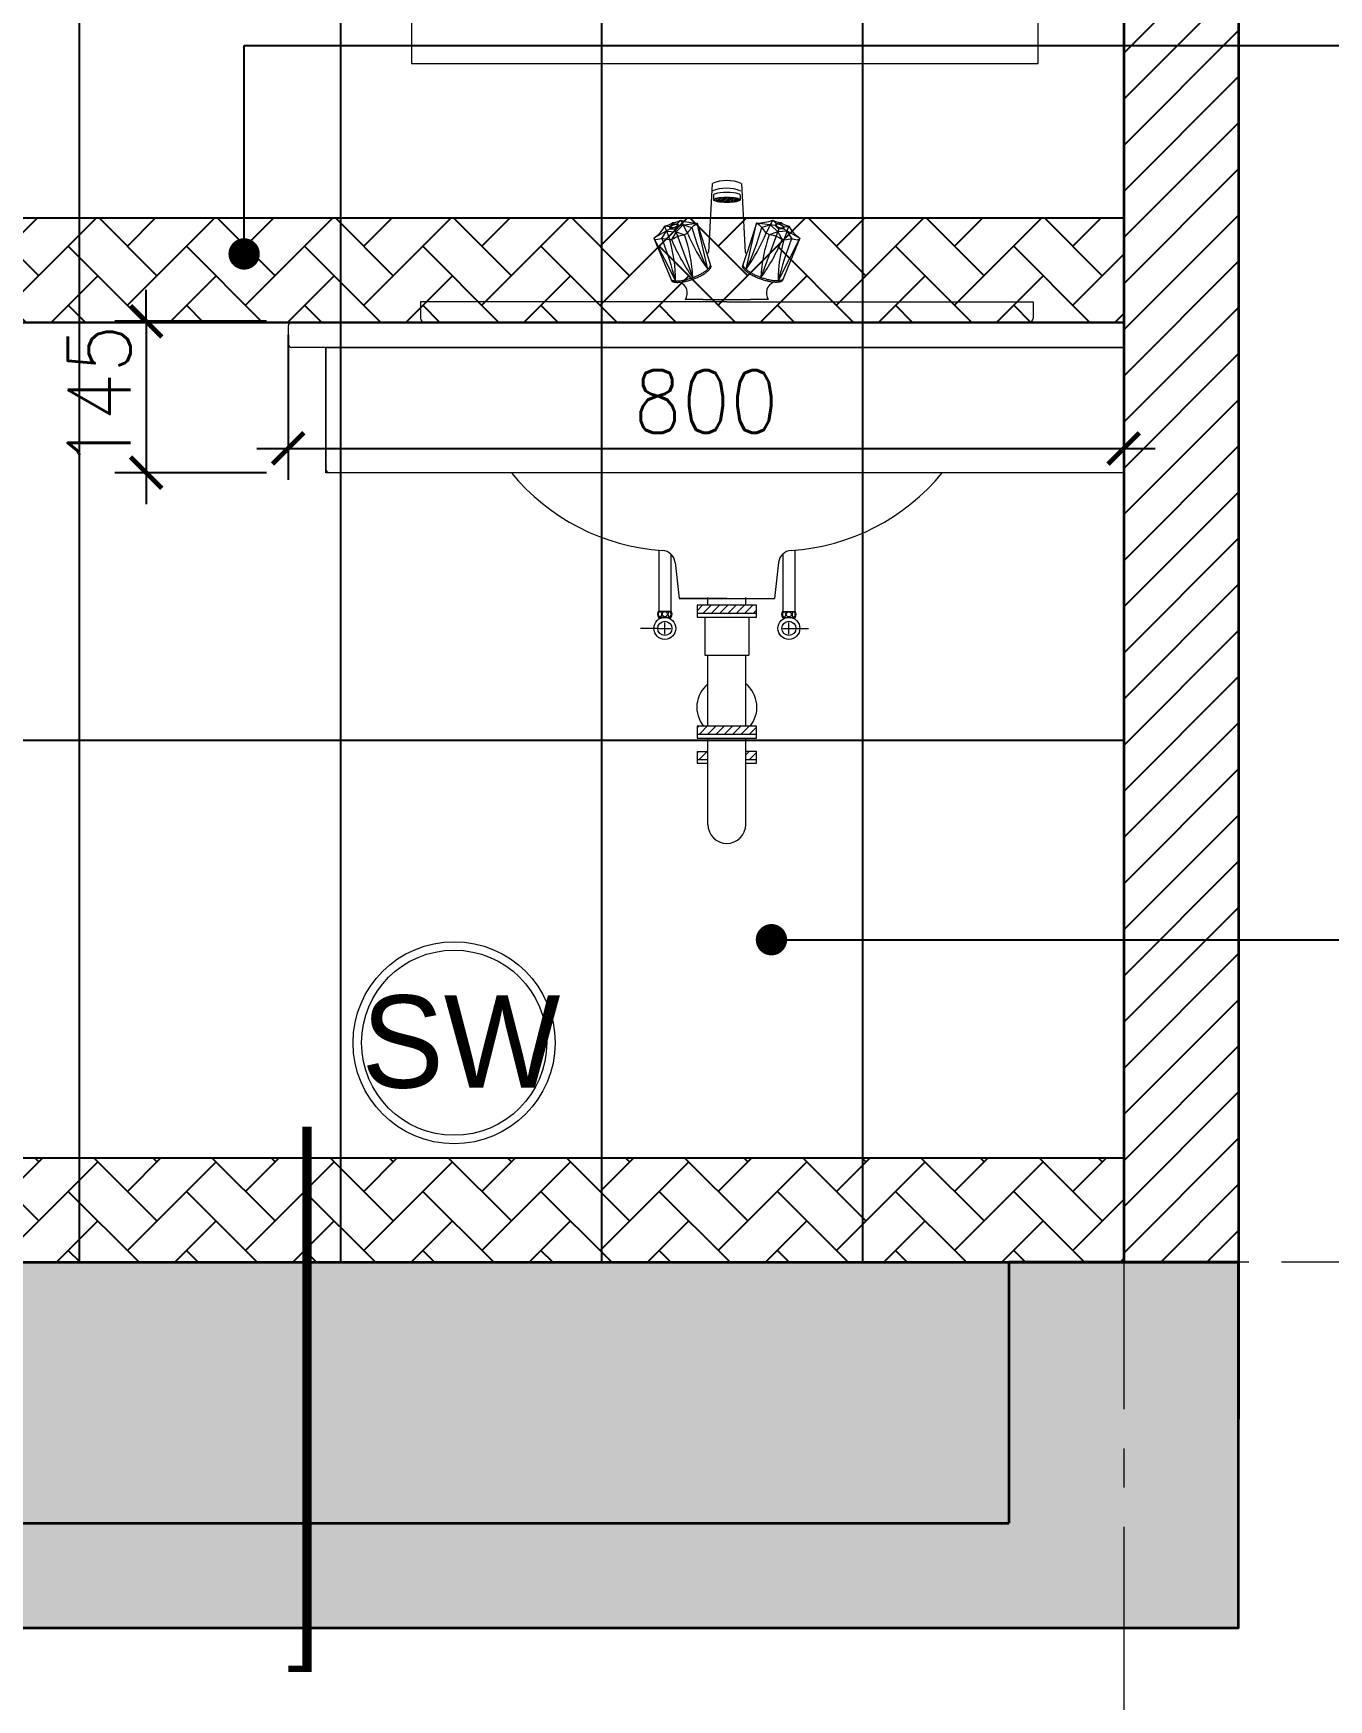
# Model space of a CAD drawing. Header units: millimetres. Extents: x -529782 to -142003, y -492574 to -273331.
# Drawn here: x -242744 to -241504, y -452477 to -450882 of the extents above; entities that cross this region are included whole.
import ezdxf

# ---------------------------------------------------------------- set-up
doc = ezdxf.new("R2010")
doc.units = ezdxf.units.MM
doc.header["$LTSCALE"] = 500
doc.header["$MEASUREMENT"] = 0
doc.header["$PDMODE"] = 3
doc.linetypes.add('CENTER', pattern=[2, 1.25, -0.25, 0.25, -0.25])
doc.linetypes.add('HIDDEN', pattern=[0.375, 0.25, -0.125])
doc.layers.get('0').update_dxf_attribs({"linetype": 'CONTINUOUS', "lineweight": 13})
doc.layers.get('Defpoints').update_dxf_attribs({"color": 255, "linetype": 'CONTINUOUS', "lineweight": 13})
for name, color, linetype, lineweight in [('1.cat 30', 30, 'CONTINUOUS', 35), ('2.thay 145', 145, 'CONTINUOUS', 18), ('3.manh 08', 8, 'CONTINUOUS', 9), ('5.noi that 15', 15, 'CONTINUOUS', 9), ('6.khuat 75', 75, 'HIDDEN', 18), ('7.tim 67', 67, 'CENTER', 9), ('9.text \xad white', 7, 'CONTINUOUS', 15), ('CA.dim 08', 251, 'CONTINUOUS', 13), ('Dim', 145, 'CONTINUOUS', 15), ('noithat', 15, 'CONTINUOUS', 9)]:
    doc.layers.add(name, color=color, linetype=linetype, lineweight=lineweight)
doc.layers.add('HACH', color=250, linetype='CONTINUOUS')
doc.layers.add('THAY', color=7, linetype='CONTINUOUS')
doc.styles.add('CA.JSC1', font='')
doc.styles.get("Standard").update_dxf_attribs({"font": 'txt.shx', "width": 0.9})
doc.styles.get('CA.JSC1').set_extended_font_data('.VnAvantH')
doc.dimstyles.new('CA 30', dxfattribs={"dimscale": 0, "dimtxt": 60, "dimasz": 30, "dimexe": 30, "dimexo": 0, "dimgap": 15, "dimtad": 1, "dimdec": 0, "dimzin": 0, "dimdsep": 46, "dimtxsty": 'Standard', "dimblk": 'ARCHTICK', "dimcen": 0.09, "dimdle": 30, "dimclrd": 256, "dimclre": 256, "dimclrt": 7, "dimadec": 0, "dimazin": 0, "dimtfac": 1, "dimtdec": 0, "dimtix": 1, "dimtmove": 2, "dimatfit": 3, "dimldrblk": 'DOT', "dimfxl": 1, "dimtolj": 1, "dimtzin": 0, "dimarcsym": 0})
pattern_1 = [(45, (-73966.3286191558, -66306.18791624997), (4.440892098500626e-15, 56.5685424949238), [120, -40]), (135, (-73938.04434790579, -66277.90364499995), (4.440892098500626e-15, 56.5685424949238), [120, -40])]

# ---------------------------------------------------------------- blocks, each defined once
blk = doc.blocks.new('egfegerge')
at = {"layer": 'noithat'}
h = blk.add_hatch(dxfattribs=at)
h.set_pattern_fill('ANSI31', color=256, scale=9.450000000000001, style=0)
h.set_pattern_definition([(45, (-166841.4662094998, -383919.7392262432), (-0.8352698852766092, 0.835269885276609), [])])
edge = h.paths.add_edge_path()
edge.add_ellipse((-168113.4445168029, -384734.7876264226), major_axis=(-12.62391476815883, 0), ratio=0.2014576731233853, start_angle=90.00000000001171, end_angle=270.0000000000117)
edge.add_line((-168113.4445168029, -384732.2444419276), (-168113.4445168029, -384737.3308109174))
edge = h.paths.add_edge_path()
edge.add_ellipse((-168113.4445168029, -384734.7876264226), major_axis=(-12.62391476815883, 0), ratio=0.2014576731233853, start_angle=270.0000000000117, end_angle=450.0000000000117)
edge.add_line((-168113.4445168029, -384737.3308109174), (-168113.4445168029, -384732.2444419276))
h = blk.add_hatch(dxfattribs=at)
h.set_pattern_fill('ANSI31', color=256, scale=45.36, style=0)
h.set_pattern_definition([(45, (-166873.1955239624, -383785.0835482596), (-4.009295449327724, 4.009295449327723), [])])
h.paths.add_polyline_path([(-168113.4445168029, -385238.8739039885), (-168113.4445168029, -385246.4339039885), (-168085.0945168027, -385246.4339039885), (-168085.0945168027, -385238.8739039885)])
h.paths.add_polyline_path([(-168113.4445168029, -385130.6279358116), (-168113.4445168029, -385123.0679358116), (-168141.7945168028, -385123.0679358116), (-168141.7945168028, -385130.6279358116)])
h.paths.add_polyline_path([(-168085.0945168027, -385130.6279358116), (-168085.0945168027, -385123.0679358116), (-168113.4445168029, -385123.0679358116), (-168113.4445168029, -385130.6279358116)])
h.paths.add_polyline_path([(-168113.4445168029, -385246.4339039885), (-168113.4445168029, -385238.8739039885), (-168141.7945168028, -385238.8739039885), (-168141.7945168028, -385246.4339039885)])
h.paths.add_polyline_path([(-168131.5885168028, -385270.5901378475), (-168131.5885168028, -385263.0301378475), (-168141.7945168028, -385263.0301378475), (-168141.7945168028, -385270.5901378475)])
h.paths.add_polyline_path([(-168095.3005168027, -385263.0301378475), (-168095.3005168027, -385270.5901378475), (-168085.0945168027, -385270.5901378475), (-168085.0945168027, -385263.0301378475)])
for p, q in [((-168127.3836770251, -384719.3050758943), (-168131.0711114153, -384784.9006273174)), ((-168099.5053565807, -384719.3050758943), (-168095.8179221906, -384784.9006273174)), ((-168126.0684315712, -384730.1428948216), (-168126.0684315712, -384734.7876264226)), ((-168100.8206020347, -384730.1428948216), (-168100.8206020347, -384734.7876264226)), ((-168160.5984305825, -384757.459616343), (-168157.4204495781, -384754.3414622281)), ((-168151.129201841, -384766.6470052578), (-168157.4204495781, -384754.3414622281)), ((-168075.7598317645, -384766.6470052578), (-168069.4685840274, -384754.3414622281)), ((-168066.2906030234, -384757.459616343), (-168069.4685840274, -384754.3414622281)), ((-168167.5694889284, -384762.7256324989), (-168183.3146566471, -384771.4451103352)), ((-168183.3146566471, -384771.4451103352), (-168162.6932103886, -384812.3794798831)), ((-168183.3146566471, -384771.4451103352), (-168166.2550387875, -384812.5798207715)), ((-168175.9822157163, -384772.2283008761), (-168171.1831249583, -384764.7268191381)), ((-168168.2420837084, -384760.5934351706), (-168172.7966376951, -384759.9379370186)), ((-168170.987444809, -384765.307594949), (-168172.7966376951, -384759.9379370186)), ((-168171.1831249583, -384764.7268191381), (-168162.1209789857, -384765.3479660464)), ((-168170.987444809, -384765.307594949), (-168168.1132842177, -384773.0935094446)), ((-168164.8368184149, -384758.0104970628), (-168168.2420837084, -384760.5934351706)), ((-168168.2420837084, -384760.5934351706), (-168167.5694889284, -384762.7256324989)), ((-168167.5694889284, -384762.7256324989), (-168162.9933321203, -384762.5069183793)), ((-168162.1209789857, -384765.3479660464), (-168166.465345331, -384772.7133633688)), ((-168165.2930218046, -384756.6328500275), (-168164.7936418326, -384758.0048852246)), ((-168164.8368184149, -384758.0104970628), (-168160.5984305825, -384757.459616343)), ((-168163.1152807602, -384762.6161443724), (-168146.1314514947, -384809.278831776)), ((-168159.5806845958, -384759.4503052418), (-168162.9933321203, -384762.5069183793)), ((-168162.1209789857, -384765.3479660464), (-168155.1437643229, -384758.794608813)), ((-168162.1209789857, -384765.3479660464), (-168154.0586151487, -384768.1976828779)), ((-168160.5984305825, -384757.459616343), (-168159.5806845958, -384759.4503052418)), ((-168159.5806845958, -384759.4503052418), (-168141.8751109015, -384757.113526745)), ((-168156.1615103092, -384756.8039199142), (-168155.1437643229, -384758.794608813)), ((-168155.1437643229, -384758.794608813), (-168146.8180840158, -384761.2150529665)), ((-168131.7866983377, -384801.321616358), (-168141.8751109015, -384757.113526745)), ((-168141.8751109015, -384757.113526745), (-168132.9147242833, -384785.1354084561)), ((-168095.1023352682, -384801.321616358), (-168085.0139227044, -384757.113526745)), ((-168085.0139227044, -384757.113526745), (-168093.9743093226, -384785.1354084561)), ((-168067.3083490097, -384759.4503052418), (-168085.0139227044, -384757.113526745)), ((-168063.7737528453, -384762.6161443724), (-168080.7575821112, -384809.278831776)), ((-168071.745269283, -384758.794608813), (-168080.0709495897, -384761.2150529665)), ((-168064.7680546202, -384765.3479660464), (-168072.8304184572, -384768.1976828779)), ((-168070.7275232963, -384756.8039199142), (-168071.745269283, -384758.794608813)), ((-168064.7680546202, -384765.3479660464), (-168071.745269283, -384758.794608813)), ((-168066.2906030234, -384757.459616343), (-168067.3083490097, -384759.4503052418)), ((-168067.3083490097, -384759.4503052418), (-168063.8957014852, -384762.5069183793)), ((-168062.0522151906, -384758.0104970628), (-168066.2906030234, -384757.459616343)), ((-168055.7059086475, -384764.7268191381), (-168064.7680546202, -384765.3479660464)), ((-168064.7680546202, -384765.3479660464), (-168060.4236882748, -384772.7133633688)), ((-168043.5743769588, -384771.4451103352), (-168064.1958232173, -384812.3794798831)), ((-168059.3195446771, -384762.7256324989), (-168063.8957014852, -384762.5069183793)), ((-168061.596011801, -384756.6328500275), (-168062.0953917733, -384758.0048852246)), ((-168062.0522151906, -384758.0104970628), (-168058.6469498974, -384760.5934351706)), ((-168043.5743769588, -384771.4451103352), (-168060.6339948183, -384812.5798207715)), ((-168058.6469498974, -384760.5934351706), (-168059.3195446771, -384762.7256324989)), ((-168059.3195446771, -384762.7256324989), (-168043.5743769588, -384771.4451103352)), ((-168055.9015887969, -384765.307594949), (-168058.7757493878, -384773.0935094446)), ((-168058.6469498974, -384760.5934351706), (-168054.0923959108, -384759.9379370186)), ((-168055.9015887969, -384765.307594949), (-168054.0923959108, -384759.9379370186)), ((-168050.9068178896, -384772.2283008761), (-168055.7059086475, -384764.7268191381)), ((-168132.9147242833, -384785.1354084561), (-168128.6280436163, -384798.5411758293)), ((-168098.2972060624, -384798.7897208857), (-168093.9743093226, -384785.1354084561)), ((-168129.1429348988, -384797.1265236577), (-168129.3093545583, -384796.4105072056)), ((-168097.7460987071, -384797.1265236577), (-168097.5796790473, -384796.4105072056)), ((-168113.4445168029, -384832.5747740595), (-168406.5873643029, -384832.5747740595)), ((-168406.5873643029, -384832.5747740595), (-168406.5873643029, -384848.2090592595)), ((-168136.1245168028, -384830.1416823567), (-168153.1372420205, -384830.1416823567)), ((-168136.1245168028, -384830.1416823567), (-168090.7645168028, -384830.1416823567)), ((-168113.4445168029, -384832.5747740595), (-167820.301669303, -384832.5747740595)), ((-168073.751791585, -384830.1416823567), (-168090.7645168028, -384830.1416823567)), ((-167820.301669303, -384832.5747740595), (-167820.301669303, -384848.2090592594)), ((-168533.4445168029, -384855.7176305595), (-168533.4445168029, -384872.5176305595)), ((-167733.444516803, -384852.1176305594), (-168529.8445168027, -384852.1176305594)), ((-168389.6502220029, -384852.1176305594), (-168402.6787930028, -384852.1176305594)), ((-168389.6502220029, -384852.1176305594), (-167837.238811603, -384852.1176305594)), ((-167837.238811603, -384852.1176305594), (-167824.2102406028, -384852.1176305594)), ((-167733.444516803, -384876.1176305594), (-168529.8445168027, -384876.1176305594)), ((-168497.4445168029, -384876.1176305594), (-168497.4445168029, -384992.5176305595)), ((-167839.8445258028, -384876.1176305594), (-167733.444516803, -384876.1176305594)), ((-167733.444516803, -384996.1176305594), (-168493.8445168027, -384996.1176305594)), ((-168178.525876617, -385070.3369324252), (-168178.525876617, -385128.5913526446)), ((-168167.1631569888, -385073.9744038506), (-168167.1631569888, -385128.5913526446)), ((-168059.725876617, -385073.9744038505), (-168059.725876617, -385128.8940811581)), ((-168048.3631569889, -385070.3369324252), (-168048.3631569889, -385128.8940811581)), ((-168163.0121224742, -385082.1003782906), (-168159.0445153028, -385116.5976218595)), ((-168063.8769111317, -385082.1003782906), (-168067.8445183027, -385116.5976218595)), ((-168159.0445153028, -385116.5976218595), (-168067.8445183027, -385116.5976218595)), ((-168113.4445168029, -385116.5976218595), (-168159.0445153028, -385116.5976218595)), ((-168131.5885168028, -385123.0679358116), (-168131.5885168028, -385115.6260953819)), ((-168095.3005168027, -385123.0679358116), (-168095.3005168027, -385115.6260953819)), ((-168179.0945948831, -385128.5913526446), (-168166.5944387227, -385128.5913526446)), ((-168179.0945948831, -385134.3885909896), (-168172.8445168027, -385134.3885909896)), ((-168178.1744315045, -385136.1425696206), (-168178.1744315045, -385134.3885909896)), ((-168172.8445168027, -385134.3885909896), (-168166.5944387227, -385134.3885909896)), ((-168167.5146021013, -385136.1425696206), (-168167.5146021013, -385134.3885909896)), ((-168085.0945168027, -385123.0679358116), (-168141.7945168028, -385123.0679358116)), ((-168141.7945168028, -385123.0679358116), (-168141.7945168028, -385134.4079358116)), ((-168141.7945168028, -385130.6279358116), (-168085.0945168027, -385130.6279358116)), ((-168141.7945168028, -385134.4079358116), (-168085.0945168027, -385134.4079358116)), ((-168134.6531455601, -385134.4079358116), (-168134.6531455601, -385170.8844754664)), ((-168092.2358880458, -385134.4079358116), (-168092.2358880458, -385170.8844754664)), ((-168085.0945168027, -385134.4079358116), (-168085.0945168027, -385123.0679358116)), ((-168060.2945948828, -385128.8940811581), (-168047.7944387228, -385128.8940811581)), ((-168060.2945948828, -385134.6913195033), (-168054.0445168028, -385134.6913195033)), ((-168054.0445168028, -385134.6913195033), (-168047.7944387228, -385134.6913195033)), ((-168178.5145168028, -385145.2043652093), (-168196.2185374293, -385145.2043652093)), ((-168178.5145168028, -385145.2043652093), (-168167.174516803, -385145.2043652093)), ((-168178.5145168028, -385145.2043652093), (-168167.174516803, -385145.2043652093)), ((-168178.5145168028, -385145.2043652093), (-168167.174516803, -385145.2043652093)), ((-168172.8445168027, -385150.8743652093), (-168172.8445168027, -385139.5343652093)), ((-168172.8445168027, -385150.8743652093), (-168172.8445168027, -385139.5343652093)), ((-168172.8445168027, -385150.8743652093), (-168172.8445168027, -385139.5343652093)), ((-168059.7145168028, -385145.2043652093), (-168048.3745168028, -385145.2043652093)), ((-168054.0445168028, -385150.8743652093), (-168054.0445168028, -385139.5343652093)), ((-168054.0445168028, -385145.2043652093), (-168035.4232911101, -385145.2043652093)), ((-168134.6531455601, -385170.8844754664), (-168092.2358880458, -385170.8844754664)), ((-168131.5885168028, -385238.8739039885), (-168131.5885168028, -385170.8844754664)), ((-168095.3005168027, -385238.8739039885), (-168095.3005168027, -385170.8844754664)), ((-168085.0945168027, -385238.8739039885), (-168141.7945168028, -385238.8739039885)), ((-168141.7945168028, -385238.8739039885), (-168141.7945168028, -385250.2139039885)), ((-168141.7945168028, -385246.4339039885), (-168085.0945168027, -385246.4339039885)), ((-168141.7945168028, -385250.2139039885), (-168085.0945168027, -385250.2139039885)), ((-168131.5885168028, -385332.952205639), (-168131.5885168028, -385250.2139039885)), ((-168095.3005168027, -385332.952205639), (-168095.3005168027, -385250.2139039885)), ((-168085.0945168027, -385250.2139039885), (-168085.0945168027, -385238.8739039885)), ((-168141.7945168028, -385263.0301378475), (-168141.7945168028, -385274.3701378476)), ((-168141.7945168028, -385263.0301378475), (-168131.5885168028, -385263.0301378475)), ((-168141.7945168028, -385263.0301378475), (-168141.7945168028, -385274.3701378476)), ((-168085.0945168027, -385263.0301378475), (-168095.3005168027, -385263.0301378475)), ((-168085.0945168027, -385274.3701378476), (-168085.0945168027, -385263.0301378475)), ((-168141.7945168028, -385270.5901378475), (-168131.5885168028, -385270.5901378475)), ((-168141.7945168028, -385274.3701378476), (-168131.5885168028, -385274.3701378476)), ((-168095.3005168027, -385270.5901378475), (-168085.0945168027, -385270.5901378475)), ((-168095.3005168027, -385274.3701378476), (-168085.0945168027, -385274.3701378476))]:
    blk.add_line(p, q, dxfattribs=at)
for points in [[(-168166.465345331, -384772.7133633688), (-168164.5087496962, -384771.6803825324), (-168162.958866618, -384770.8871010359), (-168161.6703047265, -384770.2806007489), (-168160.4976726527, -384769.8079635404), (-168159.2955790275, -384769.4162712799), (-168157.9186324813, -384769.0526058365), (-168156.2214416447, -384768.6640490794), (-168154.0586151487, -384768.1976828779)], [(-168151.129201841, -384766.6470052578), (-168149.7811649817, -384764.8214241929), (-168148.7046710194, -384763.4003972452), (-168147.7912735755, -384762.2722039634), (-168146.9325262724, -384761.325123896)], [(-168146.8917229533, -384761.1936446335), (-168144.9451965749, -384759.5274215994), (-168143.5997214243, -384758.4533584676), (-168141.8751109015, -384757.113526745)], [(-168079.9973106525, -384761.1936446335), (-168081.9438370306, -384759.5274215994), (-168083.2893121816, -384758.4533584676), (-168085.0139227044, -384757.113526745)], [(-168075.7598317645, -384766.6470052578), (-168077.1078686238, -384764.8214241929), (-168078.1843625865, -384763.4003972452), (-168079.09776003, -384762.2722039634), (-168079.9565073331, -384761.325123896)], [(-168060.4236882748, -384772.7133633688), (-168062.3802839093, -384771.6803825324), (-168063.9301669878, -384770.8871010359), (-168065.218728879, -384770.2806007489), (-168066.3913609528, -384769.8079635404), (-168067.5934545783, -384769.4162712799), (-168068.9704011246, -384769.0526058365), (-168070.6675919611, -384768.6640490794), (-168072.8304184572, -384768.1976828779)], [(-168168.1132842177, -384773.0935094446), (-168170.6047183982, -384772.6986203828), (-168172.5471433965, -384772.417318715), (-168174.0959870426, -384772.250331755), (-168175.4066771661, -384772.1983868167), (-168176.6346415977, -384772.2622112137), (-168177.9353081661, -384772.44253226), (-168179.4641047023, -384772.7400772692), (-168181.3764590355, -384773.1555735553)], [(-168058.7757493878, -384773.0935094446), (-168056.2843152077, -384772.6986203828), (-168054.3418902094, -384772.417318715), (-168052.7930465633, -384772.250331755), (-168051.4823564394, -384772.1983868167), (-168050.2543920082, -384772.2622112137), (-168048.9537254394, -384772.44253226), (-168047.4249289036, -384772.7400772692), (-168045.51257457, -384773.1555735553)]]:
    blk.add_lwpolyline(points, dxfattribs=at)
blk.add_lwpolyline([(-168497.4445168029, -384876.1176305594), (-167733.444516803, -384876.1176305594), (-167733.444516803, -384996.1176305594), (-168497.4445168029, -384996.1176305594)], close=True, dxfattribs=at)
for centre, radius in [((-168172.8445168027, -385145.2043652093), 10.51304570601483), ((-168172.8445168027, -385145.2043652093), 6.803999999999999), ((-168172.8445168027, -385131.4899718171), 2.47821899152942), ((-168054.0445168028, -385145.2043652093), 10.51304570601483), ((-168054.0445168028, -385145.2043652093), 6.803999999999999), ((-168054.0445168028, -385131.7927003307), 2.47821899152942)]:
    blk.add_circle(centre, radius, dxfattribs=at)
for centre, radius, start, end in [((-168113.8573781438, -384757.9958910649), 34.30597718750219, 66.25118388975753, 113.7488161102425), ((-168113.4445168029, -384750.6515251843), 34.30597718750219, 66.25118388975753, 113.7488161102425), ((-168165.7815518478, -384740.2847130974), 16.35543465304852, 271.7116557320234, 300.7446280547501), ((-168140.7656213681, -384705.9175936081), 51.20795384293298, 251.0199376250607, 268.7585123448001), ((-168086.1234122374, -384705.9175936081), 51.20795384293298, 271.2414876551998, 288.9800623749392), ((-168061.1074817577, -384740.2847130974), 16.35543465304852, 239.2553719452499, 268.2883442679765), ((-168199.63049005, -384745.9712500664), 30.25101612561205, 302.6392842056846, 332.5035824895342), ((-168178.266298643, -384737.3496781527), 23.24105482723096, 283.6119472752866, 303.9317635842104), ((-168287.3287175703, -384815.2193539629), 141.3221771383839, 2.409155958508542, 19.43436296146728), ((-167985.3024024443, -384696.8762184147), 179.9068928497291, 202.8186779153967, 215.4894125326945), ((-167939.0409528429, -384705.4669196833), 215.2650581978323, 195.039547572282, 206.4416919093219), ((-168287.8480807629, -384705.4669196833), 215.2650581978323, 333.558308090678, 344.960452427718), ((-168241.5866311612, -384696.8762184147), 179.9068928497291, 324.5105874673055, 337.1813220846033), ((-167939.5603160356, -384815.2193539629), 141.3221771383839, 160.5656370385327, 177.5908440414915), ((-168048.6227349625, -384737.3496781527), 23.24105482723096, 236.0682364157895, 256.3880527247134), ((-168027.2585435555, -384745.9712500664), 30.25101612561205, 207.4964175104658, 237.3607157943153), ((-168496.9098932705, -384896.0251997757), 344.5248867250788, 14.05101385797107, 21.06416673429302), ((-168296.8694183678, -384810.8741744836), 134.1846516261372, 359.3572330800469, 16.35316983180381), ((-167995.7898765251, -384701.7380246939), 184.844838586808, 202.5799679189962, 215.5765131621738), ((-168132.0146218011, -384784.8475881621), 0.9449999999999998, 197.7324006090506, 356.7825211418889), ((-168094.8744118047, -384784.8475881621), 0.9449999999999998, 183.2174788581111, 342.2675993909494), ((-168231.0991570808, -384701.7380246939), 184.844838586808, 324.4234868378261, 337.4200320810039), ((-167930.0196152381, -384810.8741744836), 134.1846516261372, 163.6468301681962, 180.6427669199531), ((-167729.9791403354, -384896.0251997757), 344.5248867250788, 158.935833265707, 165.9489861420289), ((-168162.1665050518, -384823.9858631329), 10.92802366417375, 325.715273735055, 69.92383822420831), ((-168064.7225285537, -384823.9858631329), 10.92802366417375, 110.0761617757917, 214.284726264945), ((-168402.6787930028, -384848.2090592595), 3.9085713, 180, 270), ((-167824.2102406028, -384848.2090592594), 3.9085713, 270, 0), ((-168529.8445168027, -384855.7176305595), 3.600000000000001, 90, 180), ((-168529.8445168027, -384872.5176305595), 3.600000000000001, 180, 270), ((-168493.8445168027, -384992.5176305595), 3.600000000000001, 180, 270), ((-168161.8851862172, -384867.2112050263), 203.8062160689084, 219.2344446141898, 266.2795226687242), ((-168065.0038473887, -384867.2112050263), 203.8062160689084, 273.7204773312758, 320.7655553858122), ((-168175.9553691894, -385083.5890108066), 13.028571, 6.560891686416046, 86.27952266872418), ((-168050.9336644161, -385083.5890108066), 13.028571, 93.7204773312758, 173.439108313584), ((-168173.5634039182, -385131.4899718171), 6.244683065975379, 152.3432257401666, 207.6567742598334), ((-168172.1256296872, -385131.4899718171), 6.244683065975379, 332.3432257401666, 27.65677425983334), ((-168054.7634039183, -385131.7927003307), 6.244683065975379, 152.3432257401666, 207.6567742598334), ((-168053.3256296873, -385131.7927003307), 6.244683065975379, 332.3432257401666, 27.65677425983334), ((-168113.4445168029, -385220.686205639), 28.78124344941427, 129.0804199187566, 219.1925740978208), ((-168113.4445168029, -385220.686205639), 28.78124344941427, 320.8074259021792, 50.91958008124335), ((-168113.4445168029, -385332.952205639), 18.144, 180, 0)]:
    blk.add_arc(centre, radius, start, end, dxfattribs=at)
for centre, major_axis, ratio, start_param, end_param in [((-168113.4445168029, -384730.1428948216), (-12.62391476815947, 7.213011266084387e-12), 0.1891362708767786, 3.141592653592814, 6.283185307182608), ((-168162.718235531, -384763.7070171743), (20.68348103112938, 7.528171436369424), 0.3420201433232015, 3.171755698186282, 3.479719641792981), ((-168162.718235531, -384763.7070171743), (20.68348103111711, 7.528171436321668), 0.3420201433260572, -1.266188778149749, -1.105064025784662), ((-168162.718235531, -384763.7070171743), (20.68348103292801, 7.528171436509619), 0.3420201433018069, 4.326719173741063, 4.407781431772412)]:
    blk.add_ellipse(centre, major_axis=major_axis, ratio=ratio, start_param=start_param, end_param=end_param, dxfattribs=at)
for centre, major_axis, ratio in [((-168113.4445168029, -384734.7876264226), (-12.62391476815883, 0), 0.2014576731233853), ((-168164.0811901391, -384759.9623301651), (-3.486643845676676, -1.269034577313753), 0.3420201433256686), ((-168177.3833389794, -385131.61707564), (0, -2.505851523516045), 0.5896207724255565), ((-168058.5833389791, -385131.9198041536), (0, -2.505851523516045), 0.5896207724255565)]:
    blk.add_ellipse(centre, major_axis=major_axis, ratio=ratio, dxfattribs=at)
at = {"layer": 'noithat', "extrusion": (0, 0, -0.9999999999999999)}
for major_axis, ratio, start_param, end_param in [((-20.68348103073467, 7.528171436027589), 0.3420201433320751, -1.266188778140918, -1.105064025771897), ((-20.68348103113318, 7.528171436360918), 0.3420201433239525, 3.171755698187448, 3.479719641793564)]:
    blk.add_ellipse((-168064.1707980748, -384763.7070171743), major_axis=major_axis, ratio=ratio, start_param=start_param, end_param=end_param, dxfattribs=at)
at = {"layer": 'noithat', "extrusion": (0, 0, -1)}
for centre, major_axis, ratio in [((-168062.8078434668, -384759.9623301651), (3.486643845676676, -1.269034577313753), 0.3420201433256686), ((-168168.3056946264, -385131.61707564), (0, -2.505851523516045), 0.5896207724255565), ((-168049.5056946265, -385131.9198041536), (0, -2.505851523516045), 0.5896207724255565)]:
    blk.add_ellipse(centre, major_axis=major_axis, ratio=ratio, dxfattribs=at)
blk.add_ellipse((-168064.1707980748, -384763.7070171743), major_axis=(-20.68348103197943, 7.5281714364365), ratio=0.3420201433142283, start_param=4.326719173720186, end_param=4.40778143175535, dxfattribs=at)
at = {"layer": 'noithat'}
for points, knots in [([(-168166.9672807871, -384810.8624394883), (-168166.9518530872, -384810.9048267452), (-168166.9324698673, -384810.9458955179), (-168166.8784511654, -384811.0351085857), (-168166.8436258207, -384811.0833037922), (-168166.7486982912, -384811.1899031727), (-168166.688488403, -384811.2482072089), (-168166.5353463221, -384811.3721747156), (-168166.4424187803, -384811.4377312982), (-168166.2204756822, -384811.5709958161), (-168166.0915052649, -384811.6386510493), (-168165.7971634596, -384811.77107847), (-168165.6318306543, -384811.8358383782), (-168165.1557748512, -384811.995518336), (-168164.8175194953, -384812.0849164036), (-168164.0596484796, -384812.2351397246), (-168163.6401027333, -384812.2960446873), (-168162.7294556126, -384812.3835959614), (-168162.238364783, -384812.4102930807), (-168161.1941520779, -384812.4265451463), (-168160.6410268116, -384812.4161269786), (-168159.1046746935, -384812.3376640916), (-168158.0758988144, -384812.2363822901), (-168155.9158117971, -384811.9296160543), (-168154.7844832457, -384811.7241940659), (-168152.4608850145, -384811.2151822936), (-168151.2686255875, -384810.9116202203), (-168148.8652000715, -384810.2163009396), (-168147.6540583795, -384809.8245602714), (-168145.2547751606, -384808.9661997814), (-168144.0666634719, -384808.4995913319), (-168141.754375521, -384807.5077510165), (-168140.6302290198, -384806.982523969), (-168138.4849215047, -384805.8923879005), (-168137.4637868409, -384805.3274687066), (-168135.560815792, -384804.1796132299), (-168134.679004733, -384803.5966291726), (-168133.0875031705, -384802.4377902382), (-168132.3778695507, -384801.861794528), (-168131.3333571978, -384800.9074174988), (-168130.9493369279, -384800.5196703715), (-168130.2911888745, -384799.7790064464), (-168130.017219366, -384799.4260225968), (-168129.6386361247, -384798.8598388775), (-168129.5085317955, -384798.6342352353), (-168129.3069675141, -384798.2238695913), (-168129.2356204833, -384798.0392845945), (-168129.1525027476, -384797.7580382265), (-168129.1305411929, -384797.6509778019), (-168129.10670323, -384797.4668334252), (-168129.1046843407, -384797.3898441952), (-168129.1119216129, -384797.2596887592), (-168129.1209641382, -384797.2064242355), (-168129.1366110137, -384797.1474704137), (-168129.1396630197, -384797.1369159722), (-168129.1429348988, -384797.1265236577)], [0, 0, 0, 0, 0.06758765652196186, 0.06758765652196186, 0.1351753130439237, 0.1351753130439237, 0.2027629695658856, 0.2027629695658856, 0.2703506260878474, 0.2703506260878474, 0.3379382826098093, 0.3379382826098093, 0.4055259391317712, 0.4055259391317712, 0.5138939751443361, 0.5138939751443361, 0.622262011156901, 0.622262011156901, 0.730630047169466, 0.730630047169466, 0.838998083182031, 0.838998083182031, 1.017929691637604, 1.017929691637604, 1.196861300093178, 1.196861300093178, 1.375792908548751, 1.375792908548751, 1.554724517004325, 1.554724517004325, 1.733656125459898, 1.733656125459898, 1.912587733915472, 1.912587733915472, 2.091519342371045, 2.091519342371045, 2.270450950826619, 2.270450950826619, 2.449382559282192, 2.449382559282192, 2.577127155383709, 2.577127155383709, 2.704871751485227, 2.704871751485227, 2.799449206025181, 2.799449206025181, 2.894026660565134, 2.894026660565134, 2.966305092740214, 2.966305092740214, 3.038583524915293, 3.038583524915293, 3.110861957090373, 3.110861957090373, 3.127064830724515, 3.127064830724515, 3.127064830724515, 3.127064830724515]), ([(-168166.2550387875, -384812.5798207715), (-168166.2121330353, -384812.6251673889), (-168166.1601368269, -384812.6737553996), (-168166.0204550401, -384812.7868268872), (-168165.9275274979, -384812.8523834696), (-168165.7055843998, -384812.9856479876), (-168165.5766139828, -384813.0533032209), (-168165.2822721772, -384813.1857306415), (-168165.1169393722, -384813.2504905497), (-168164.6408835692, -384813.4101705074), (-168164.3026282132, -384813.4995685752), (-168163.5447571972, -384813.6497918962), (-168163.1252114512, -384813.7106968587), (-168162.2145643306, -384813.7982481329), (-168161.7234735006, -384813.8249452523), (-168160.6792607958, -384813.8411973178), (-168160.1261355292, -384813.8307791502), (-168158.5897834114, -384813.7523162632), (-168157.561007532, -384813.6510344617), (-168155.400920515, -384813.3442682259), (-168154.2695919633, -384813.1388462373), (-168151.9459937321, -384812.6298344651), (-168150.7537343051, -384812.3262723919), (-168148.3503087891, -384811.6309531112), (-168147.1391670971, -384811.239212443), (-168144.7398838782, -384810.3808519529), (-168143.5517721898, -384809.9142435035), (-168141.2394842386, -384808.9224031881), (-168140.1153377377, -384808.3971761406), (-168137.9700302222, -384807.307040072), (-168136.9488955585, -384806.7421208782), (-168135.0459245099, -384805.5942654015), (-168134.1641134509, -384805.0112813441), (-168132.5726118884, -384803.8524424097), (-168131.8629782683, -384803.2764466996), (-168130.8184659154, -384802.3220696703), (-168130.4344456458, -384801.9343225431), (-168129.7762975921, -384801.1936586179), (-168129.5023280839, -384800.8406747684), (-168129.1237448426, -384800.274491049), (-168128.9936405131, -384800.0488874069), (-168128.7920762321, -384799.6385217629), (-168128.7207292009, -384799.453936766), (-168128.6376114652, -384799.1726903981), (-168128.6156499108, -384799.0656299734), (-168128.5918119476, -384798.8814855967), (-168128.5897930586, -384798.8044963668), (-168128.5970303305, -384798.6743409307), (-168128.6060728558, -384798.6210764071), (-168128.6217197313, -384798.5621225853), (-168128.6247717376, -384798.5515681437), (-168128.6280436163, -384798.5411758293)], [0.1470564328869857, 0.1470564328869857, 0.1470564328869857, 0.1470564328869857, 0.2027629695658856, 0.2027629695658856, 0.2703506260878474, 0.2703506260878474, 0.3379382826098093, 0.3379382826098093, 0.4055259391317712, 0.4055259391317712, 0.5138939751443361, 0.5138939751443361, 0.622262011156901, 0.622262011156901, 0.730630047169466, 0.730630047169466, 0.838998083182031, 0.838998083182031, 1.017929691637604, 1.017929691637604, 1.196861300093178, 1.196861300093178, 1.375792908548751, 1.375792908548751, 1.554724517004325, 1.554724517004325, 1.733656125459898, 1.733656125459898, 1.912587733915472, 1.912587733915472, 2.091519342371045, 2.091519342371045, 2.270450950826619, 2.270450950826619, 2.449382559282192, 2.449382559282192, 2.577127155383709, 2.577127155383709, 2.704871751485227, 2.704871751485227, 2.799449206025181, 2.799449206025181, 2.894026660565134, 2.894026660565134, 2.966305092740214, 2.966305092740214, 3.038583524915293, 3.038583524915293, 3.110861957090373, 3.110861957090373, 3.127064830724515, 3.127064830724515, 3.127064830724515, 3.127064830724515]), ([(-168060.6339948183, -384812.5798207715), (-168060.6769005702, -384812.6251673889), (-168060.7288967789, -384812.6737553996), (-168060.8685785658, -384812.7868268872), (-168060.961506108, -384812.8523834696), (-168061.1834492061, -384812.9856479876), (-168061.312419623, -384813.0533032209), (-168061.6067614283, -384813.1857306415), (-168061.7720942337, -384813.2504905497), (-168062.2481500367, -384813.4101705074), (-168062.5864053926, -384813.4995685752), (-168063.3442764083, -384813.6497918962), (-168063.7638221546, -384813.7106968587), (-168064.6744692753, -384813.7982481329), (-168065.1655601053, -384813.8249452523), (-168066.20977281, -384813.8411973178), (-168066.7628980764, -384813.8307791502), (-168068.2992501945, -384813.7523162632), (-168069.3280260739, -384813.6510344617), (-168071.4881130909, -384813.3442682259), (-168072.6194416422, -384813.1388462373), (-168074.9430398734, -384812.6298344651), (-168076.1352993005, -384812.3262723919), (-168078.5387248168, -384811.6309531112), (-168079.7498665084, -384811.239212443), (-168082.1491497273, -384810.3808519529), (-168083.337261416, -384809.9142435035), (-168085.6495493673, -384808.9224031881), (-168086.7736958681, -384808.3971761406), (-168088.9190033836, -384807.307040072), (-168089.940138047, -384806.7421208782), (-168091.843109096, -384805.5942654015), (-168092.7249201549, -384805.0112813441), (-168094.3164217174, -384803.8524424097), (-168095.0260553375, -384803.2764466996), (-168096.0705676904, -384802.3220696703), (-168096.4545879601, -384801.9343225431), (-168097.1127360137, -384801.1936586179), (-168097.386705522, -384800.8406747684), (-168097.7652887632, -384800.274491049), (-168097.8953930924, -384800.0488874069), (-168098.0969573738, -384799.6385217629), (-168098.1683044046, -384799.453936766), (-168098.2514221407, -384799.1726903981), (-168098.2733836951, -384799.0656299734), (-168098.297221658, -384798.8814855967), (-168098.2992405473, -384798.8044963668), (-168098.2920032754, -384798.6743409307), (-168098.2829607501, -384798.6210764071), (-168098.2673138746, -384798.5621225853), (-168098.2642618682, -384798.5515681437), (-168098.2609899892, -384798.5411758293)], [0.1470564328869857, 0.1470564328869857, 0.1470564328869857, 0.1470564328869857, 0.2027629695658856, 0.2027629695658856, 0.2703506260878474, 0.2703506260878474, 0.3379382826098093, 0.3379382826098093, 0.4055259391317712, 0.4055259391317712, 0.5138939751443361, 0.5138939751443361, 0.622262011156901, 0.622262011156901, 0.730630047169466, 0.730630047169466, 0.838998083182031, 0.838998083182031, 1.017929691637604, 1.017929691637604, 1.196861300093178, 1.196861300093178, 1.375792908548751, 1.375792908548751, 1.554724517004325, 1.554724517004325, 1.733656125459898, 1.733656125459898, 1.912587733915472, 1.912587733915472, 2.091519342371045, 2.091519342371045, 2.270450950826619, 2.270450950826619, 2.449382559282192, 2.449382559282192, 2.577127155383709, 2.577127155383709, 2.704871751485227, 2.704871751485227, 2.799449206025181, 2.799449206025181, 2.894026660565134, 2.894026660565134, 2.966305092740214, 2.966305092740214, 3.038583524915293, 3.038583524915293, 3.110861957090373, 3.110861957090373, 3.127064830724515, 3.127064830724515, 3.127064830724515, 3.127064830724515]), ([(-168059.9217528188, -384810.8624394883), (-168059.9371805187, -384810.9048267452), (-168059.9565637386, -384810.9458955179), (-168060.0105824404, -384811.0351085857), (-168060.0454077848, -384811.0833037922), (-168060.1403353147, -384811.1899031727), (-168060.2005452029, -384811.2482072089), (-168060.3536872834, -384811.3721747156), (-168060.4466148255, -384811.4377312982), (-168060.6685579237, -384811.5709958161), (-168060.7975283406, -384811.6386510493), (-168061.0918701463, -384811.77107847), (-168061.2572029513, -384811.8358383782), (-168061.7332587543, -384811.995518336), (-168062.0715141102, -384812.0849164036), (-168062.8293851263, -384812.2351397246), (-168063.2489308722, -384812.2960446873), (-168064.1595779929, -384812.3835959614), (-168064.6506688228, -384812.4102930807), (-168065.6948815276, -384812.4265451463), (-168066.2480067943, -384812.4161269786), (-168067.7843589121, -384812.3376640916), (-168068.8131347915, -384812.2363822901), (-168070.9732218085, -384811.9296160543), (-168072.1045503601, -384811.7241940659), (-168074.4281485913, -384811.2151822936), (-168075.6204080184, -384810.9116202203), (-168078.0238335344, -384810.2163009396), (-168079.2349752264, -384809.8245602714), (-168081.6342584453, -384808.9661997814), (-168082.8223701336, -384808.4995913319), (-168085.1346580849, -384807.5077510165), (-168086.2588045857, -384806.982523969), (-168088.4041121012, -384805.8923879005), (-168089.4252467649, -384805.3274687066), (-168091.3282178135, -384804.1796132299), (-168092.2100288725, -384803.5966291726), (-168093.801530435, -384802.4377902382), (-168094.5111640551, -384801.861794528), (-168095.555676408, -384800.9074174988), (-168095.9396966776, -384800.5196703715), (-168096.5978447313, -384799.7790064464), (-168096.8718142396, -384799.4260225968), (-168097.2503974808, -384798.8598388775), (-168097.3805018104, -384798.6342352353), (-168097.5820660914, -384798.2238695913), (-168097.6534131225, -384798.0392845945), (-168097.7365308582, -384797.7580382265), (-168097.7584924127, -384797.6509778019), (-168097.7823303759, -384797.4668334252), (-168097.7843492648, -384797.3898441952), (-168097.777111993, -384797.2596887592), (-168097.7680694677, -384797.2064242355), (-168097.7524225922, -384797.1474704137), (-168097.7493705858, -384797.1369159722), (-168097.7460987071, -384797.1265236577)], [0, 0, 0, 0, 0.06758765652196186, 0.06758765652196186, 0.1351753130439237, 0.1351753130439237, 0.2027629695658856, 0.2027629695658856, 0.2703506260878474, 0.2703506260878474, 0.3379382826098093, 0.3379382826098093, 0.4055259391317712, 0.4055259391317712, 0.5138939751443361, 0.5138939751443361, 0.622262011156901, 0.622262011156901, 0.730630047169466, 0.730630047169466, 0.838998083182031, 0.838998083182031, 1.017929691637604, 1.017929691637604, 1.196861300093178, 1.196861300093178, 1.375792908548751, 1.375792908548751, 1.554724517004325, 1.554724517004325, 1.733656125459898, 1.733656125459898, 1.912587733915472, 1.912587733915472, 2.091519342371045, 2.091519342371045, 2.270450950826619, 2.270450950826619, 2.449382559282192, 2.449382559282192, 2.577127155383709, 2.577127155383709, 2.704871751485227, 2.704871751485227, 2.799449206025181, 2.799449206025181, 2.894026660565134, 2.894026660565134, 2.966305092740214, 2.966305092740214, 3.038583524915293, 3.038583524915293, 3.110861957090373, 3.110861957090373, 3.127064830724515, 3.127064830724515, 3.127064830724515, 3.127064830724515])]:
    blk.add_open_spline(points, degree=3, knots=knots, dxfattribs=at)
blk = doc.blocks.new('_ArchTick')
at = {"color": 1, "linetype": 'ByBlock', "const_width": 0.150000081}
blk.add_lwpolyline([(-0.5000002699998731, -0.5000002699998731), (0.5000002699998731, 0.5000002699998731)], dxfattribs=at)
blk = doc.blocks.new('_DOT')
at = {"color": 1, "linetype": 'ByBlock'}
blk.add_line((-0.5, 0), (-1, 0), dxfattribs=at)
at = {"color": 1, "linetype": 'ByBlock', "const_width": 0.5}
blk.add_lwpolyline([(-0.25, 0, 1), (0.25, 0, 1)], format="xyb", close=True, dxfattribs=at)
blk = doc.blocks.new('*D897')
at = {"layer": 'CA.dim 08', "lineweight": -2, "transparency": 16777216}
for p, q in [((-242635.7080339809, -451157.3055468096), (-242635.7080339809, -451127.3055468096)), ((-242520.5036117133, -451157.3055468096), (-242665.7080339809, -451157.3055468096)), ((-242635.7080339809, -451157.3055468096), (-242635.7080339809, -451302.3055468096)), ((-242520.5036117133, -451302.3055468096), (-242665.7080339809, -451302.3055468096)), ((-242635.7080339809, -451302.3055468096), (-242635.7080339809, -451332.3055468096))]:
    blk.add_line(p, q, dxfattribs=at)
at = {"layer": 'Defpoints', "color": 0, "transparency": 16777216}
for p in [(-242520.5036117133, -451157.3055468096), (-242635.7080339809, -451302.3055468096), (-242520.5036117133, -451302.3055468096)]:
    blk.add_point(p, dxfattribs=at)
at = {"layer": 'CA.dim 08', "lineweight": -2, "transparency": 16777216, "xscale": 30, "yscale": 30, "zscale": 30}
for p, rotation in [((-242635.7080339809, -451157.3055468096), 270), ((-242635.7080339809, -451302.3055468096), 90)]:
    blk.add_blockref('_ArchTick', p, dxfattribs=dict(at, rotation=rotation))
at = {"layer": 'CA.dim 08', "color": 7, "transparency": 16777216, "insert": (-242680.7080339809, -451229.8055468094), "char_height": 60, "attachment_point": 5, "rotation": 90}
blk.add_mtext('\\A1;145', dxfattribs=at)
blk = doc.blocks.new('DOT')
at = {"layer": 'THAY', "color": 0, "linetype": 'ByBlock'}
blk.add_line((-0.5, 0), (-1, 0), dxfattribs=at)
at = {"layer": 'THAY', "color": 0, "linetype": 'ByBlock', "const_width": 0.5}
blk.add_lwpolyline([(-0.25, 0, 1), (0.25, 0, 1)], format="xyb", close=True, dxfattribs=at)
blk = doc.blocks.new('*D898')
at = {"layer": 'CA.dim 08', "lineweight": -2, "transparency": 16777216}
for p, q in [((-242499.7731359587, -451170.3055468095), (-242499.7731359587, -451309.054341772)), ((-241699.7731359588, -451224.5420513963), (-241699.7731359588, -451309.054341772)), ((-242529.7731359587, -451279.054341772), (-241669.7731359588, -451279.054341772))]:
    blk.add_line(p, q, dxfattribs=at)
at = {"layer": 'Defpoints', "color": 0, "transparency": 16777216}
for p in [(-242499.7731359587, -451170.3055468095), (-241699.7731359588, -451224.5420513963), (-241699.7731359588, -451279.054341772)]:
    blk.add_point(p, dxfattribs=at)
at = {"layer": 'CA.dim 08', "lineweight": -2, "transparency": 16777216, "xscale": 30, "yscale": 30, "zscale": 30, "rotation": 180}
blk.add_blockref('_ArchTick', (-242499.7731359587, -451279.054341772), dxfattribs=at)
at = {"layer": 'CA.dim 08', "lineweight": -2, "transparency": 16777216, "xscale": 30, "yscale": 30, "zscale": 30}
blk.add_blockref('_ArchTick', (-241699.7731359588, -451279.054341772), dxfattribs=at)
at = {"layer": 'CA.dim 08', "color": 7, "transparency": 16777216, "insert": (-242099.7731359588, -451234.054341772), "char_height": 60, "attachment_point": 5}
blk.add_mtext('\\A1;800', dxfattribs=at)

msp = doc.modelspace()

# ---------------------------------------------------------------- hatches: boundary and pattern name
at = {"layer": 'HACH'}
h = msp.add_hatch(dxfattribs=at)
h.set_pattern_fill('ANSI31', color=256, scale=250, style=0)
h.set_pattern_definition([(45, (-73966.3286191558, -66306.18791624997), (-22.09708691207961, 22.09708691207961), [])])
h.paths.add_polyline_path([(-244679.7731359588, -449108.3055468095), (-244789.7731359588, -449108.3055468095), (-244789.7731359588, -449688.3055468095), (-244679.7731359588, -449688.3055468095)])
h.paths.add_polyline_path([(-244789.7731359588, -452058.3055468095), (-244679.7731359588, -452058.3055468095), (-244679.7731359588, -449758.3055468095), (-244789.7731359588, -449758.3055468095)])
h.paths.add_polyline_path([(-241589.7731359588, -449108.3055468095), (-241699.7731359588, -449108.3055468095), (-241699.7731359588, -449688.3055468095), (-241589.7731359589, -449688.3055468095)])
h.paths.add_polyline_path([(-241589.7731359588, -450358.3055468095), (-241699.7731359588, -450358.3055468095), (-241699.7731359588, -452058.3055468095), (-241589.7731359588, -452058.3055468095)])
h = msp.add_hatch(dxfattribs=at)
h.set_pattern_fill('AR-HBONE', color=256, scale=10, style=0)
h.set_pattern_definition(pattern_1)
h.paths.add_polyline_path([(-244679.7731359588, -451158.3055468093), (-244599.7731359587, -451158.3055468093), (-244599.7731359587, -451058.3055468095), (-244679.7731359588, -451058.3055468095)])
h.paths.add_polyline_path([(-244349.7731359587, -451158.3055468092), (-244349.7731359587, -451058.3055468095), (-244599.7731359587, -451058.3055468096), (-244599.7731359587, -451158.3055468093)])
h.paths.add_polyline_path([(-244349.7731359587, -451058.3055468095), (-244349.7731359587, -451158.3055468093), (-244199.7731359585, -451158.3055468092), (-244199.7731359585, -451058.3055468095)])
h.paths.add_polyline_path([(-243949.7731359585, -451158.3055468093), (-243949.7731359586, -451058.3055468095), (-244199.7731359585, -451058.3055468095), (-244199.7731359585, -451158.3055468093)])
h.paths.add_polyline_path([(-243699.7731359586, -451158.3055468093), (-243699.7731359586, -451058.3055468095), (-243949.7731359586, -451058.3055468095), (-243949.7731359586, -451158.3055468093)])
h.paths.add_polyline_path([(-243699.7731359586, -451158.3055468095), (-243579.7731359588, -451158.3055468093), (-243579.7731359588, -451058.3055468095), (-243699.7731359586, -451058.3055468095)])
h.paths.add_polyline_path([(-243449.7731359586, -451158.3055468095), (-243449.7731359586, -451058.3055468095), (-243579.7731359588, -451058.3055468095), (-243579.7731359588, -451158.3055468093)])
h.paths.add_polyline_path([(-243449.7731359586, -451058.3055468095), (-243449.7731359586, -451158.3055468093), (-241699.7731359588, -451158.3055468092), (-241699.7731359588, -451058.3055468095)])
h = msp.add_hatch(dxfattribs=at)
h.set_pattern_fill('AR-HBONE', color=256, scale=10, style=0)
h.set_pattern_definition(pattern_1)
h.paths.add_polyline_path([(-244599.7731359587, -451958.3055468095), (-244679.7731359588, -451958.3055468095), (-244679.7731359588, -452058.3055468095), (-244599.7731359587, -452058.3055468095)])
h.paths.add_polyline_path([(-244349.7731359586, -451958.3055468095), (-244599.7731359586, -451958.3055468096), (-244599.7731359587, -452058.3055468095), (-244569.7731359588, -452058.3055468095), (-244349.7731359587, -452058.3055468095)])
h.paths.add_polyline_path([(-244199.7731359585, -451958.3055468095), (-244349.7731359587, -451958.3055468095), (-244349.7731359587, -452058.3055468095), (-244199.7731359585, -452058.3055468095)])
h.paths.add_polyline_path([(-243949.7731359586, -451958.3055468095), (-244199.7731359585, -451958.3055468095), (-244199.7731359585, -452058.3055468095), (-243949.7731359586, -452058.3055468095)])
h.paths.add_polyline_path([(-243699.7731359586, -451958.3055468095), (-243949.7731359586, -451958.3055468095), (-243949.7731359586, -452058.3055468095), (-243699.7731359586, -452058.3055468093)])
h.paths.add_polyline_path([(-243579.7731359587, -451958.3055468095), (-243699.7731359586, -451958.3055468095), (-243699.7731359586, -452058.3055468095), (-243579.7731359588, -452058.3055468095)])
h.paths.add_polyline_path([(-243449.7731359586, -451958.3055468095), (-243579.7731359588, -451958.3055468095), (-243579.7731359588, -452058.3055468095), (-243449.7731359586, -452058.3055468095)])
h.paths.add_polyline_path([(-243199.7731359586, -451958.3055468095), (-243449.7731359586, -451958.3055468095), (-243449.7731359586, -452058.3055468095), (-243199.7731359586, -452058.3055468095)])
h.paths.add_polyline_path([(-243153.0749391315, -451958.3055468095), (-243199.7731359586, -451958.3055468095), (-243199.7731359586, -452058.3055468095), (-243179.0353762538, -452058.3055468095), (-243179.0353762538, -452045.9305467927), (-243166.6603762371, -452045.9305467927)])
h.paths.add_polyline_path([(-242699.7731359587, -451958.3055468095), (-242935.4713327941, -451958.3055468095), (-242921.8858956885, -452045.9305467927), (-242909.5108956718, -452045.9305467927), (-242909.5108956718, -452058.3055468095), (-242699.7731359587, -452058.3055468095)])
h.paths.add_polyline_path([(-242449.7731359588, -451958.3055468095), (-242699.7731359587, -451958.3055468095), (-242699.7731359587, -452058.3055468093), (-242449.7731359587, -452058.3055468095)])
h.paths.add_polyline_path([(-242199.7731359587, -451958.3055468095), (-242449.7731359587, -451958.3055468095), (-242449.7731359587, -452058.3055468095), (-242199.7731359588, -452058.3055468095)])
h.paths.add_polyline_path([(-241949.7731359588, -451958.3055468095), (-242199.7731359588, -451958.3055468095), (-242199.7731359588, -452058.3055468095), (-241949.7731359588, -452058.3055468095)])
h.paths.add_polyline_path([(-241699.7731359588, -451958.3055468093), (-241949.7731359588, -451958.3055468093), (-241949.7731359588, -452058.3055468095), (-241809.7731359588, -452058.3055468095), (-241699.7731359588, -452058.3055468095)])
h = msp.add_hatch(dxfattribs=at)
h.set_pattern_fill('CHAU-01', color=256, scale=7, style=0, pattern_type=2)
h.set_pattern_definition([(49.99999999999999, (-73966.3286191558, -66306.18791624997), (50.20821278205274, -4.392649448781658), [5.25, -57.75]), (355, (-73966.3286191558, -66306.18791624997), (-9.71259335291, 52.65344935900083), [4.2, -46.2]), (100.4514, (-73962.1446015558, -66306.55397004995), (40.49565671998151, 48.26076794426675), [4.461813299999993, -49.07994783999994]), (46.18420000000001, (-73966.3286191558, -66292.18791624997), (74.70687340379511, -11.58633100303127), [7.875, -86.625]), (96.6356, (-73960.1030470058, -66293.15344773995), (65.42638938840923, 68.18825096303092), [6.69272016, -73.61991]), (351.1842, (-73966.3286191558, -66292.18791624997), (65.42633615935391, 68.18830206477273), [6.3, -69.3]), (21, (-73959.3286191558, -66295.68791624997), (41.78349364829231, -28.18332234657372), [5.25, -57.75]), (326.0000000000001, (-73959.3286191558, -66295.68791624997), (17.03207323451072, 50.76050315327971), [4.2, -46.2]), (71.4514, (-73955.84666284581, -66298.03652867), (58.8155840007043, 22.57713476969667), [4.4618133, -49.07994784]), (37.50000000000001, (-73966.3286191558, -66306.18791624997), (0.8511898722103468, 23.30256976819181), [0, -45.64, 0, -46.9, 0, -46.375]), (7.499999999999999, (-73966.3286191558, -66306.18791624997), (18.4148676209504, 27.60881983176522), [0, -26.74, 0, -44.59, 0, -17.675]), (327.5, (-73981.93861915579, -66306.18791624997), (37.36757053206864, -1.578841021406586), [0, -17.5, 0, -54.6, 0, -72.45]), (317.5, (-73988.93861915579, -66306.18791624997), (40.82303185396704, 7.007348763262234), [0, -22.75, 0, -36.26, 0, -51.45]), (45, (-73966.3286191558, -66306.18791624997), (-21.03642674029979, 21.03642674029979), []), (45, (-73966.3286191558, -66297.61291624996), (-21.03642674029979, 21.03642674029979), [])])
h.paths.add_polyline_path([(-244569.7731359588, -452058.3055468095), (-244789.7731359588, -452058.3055468095), (-244789.7731359588, -452408.3055468095), (-244569.7731359588, -452408.3055468095), (-241809.7731359588, -452408.3055468095), (-241589.7731359588, -452408.3055468095), (-241589.7731359588, -452058.3055468095), (-241809.7731359588, -452058.3055468095), (-241809.7731359588, -452308.3055468095), (-244569.7731359588, -452308.3055468095)])
h = msp.add_hatch(dxfattribs=at)
h.set_pattern_fill('AR-CONC', color=256, scale=15, style=0)
h.set_pattern_definition([(49.99999999999999, (-73966.3286191558, -66306.18791624997), (107.589027390113, -9.412820247389266), [11.25, -123.75]), (355, (-73966.3286191558, -66306.18791624997), (-20.81270004195, 112.8288200550018), [9, -99]), (100.4514, (-73957.36286715581, -66306.97231724998), (86.77640725710323, 103.415931309143), [9.561028499999987, -105.1713167999999]), (46.18420000000001, (-73966.3286191558, -66276.18791624997), (160.0861572938467, -24.82785214935271), [16.875, -185.625]), (96.6356, (-73952.9881074058, -66278.25691229996), (140.1994058323055, 146.1176806350663), [14.3415432, -157.75695]), (351.1842, (-73966.3286191558, -66276.18791624997), (140.1992917700441, 146.1177901387987), [13.5, -148.5]), (21, (-73951.3286191558, -66283.68791624997), (89.53605781776925, -60.39283359980082), [11.25, -123.75]), (326.0000000000001, (-73951.3286191558, -66283.68791624997), (36.49729978823726, 108.772506757028), [9, -99]), (71.4514, (-73943.8672842058, -66288.72065714997), (126.0333942872235, 48.37957450649286), [9.5610285, -105.1713168]), (37.50000000000001, (-73966.3286191558, -66306.18791624997), (1.8239782975936, 49.93407807469672), [0, -97.8, 0, -100.5, 0, -99.375]), (7.499999999999999, (-73966.3286191558, -66306.18791624997), (39.46043061632229, 59.16175678235403), [0, -57.3, 0, -95.55, 0, -37.875]), (327.5, (-73999.77861915581, -66306.18791624997), (80.07336542586137, -3.38323076015697), [0, -37.5, 0, -117, 0, -155.25]), (317.5, (-74014.77861915581, -66306.18791624997), (87.47792540135794, 15.01574734984765), [0, -48.75, 0, -77.69999999999999, 0, -110.25])])
h.paths.add_polyline_path([(-241809.7731359588, -452308.3055468095), (-241809.7731359588, -452058.3055468095), (-244569.7731359588, -452058.3055468095), (-244569.7731359588, -452308.3055468095)])

# ---------------------------------------------------------------- linework, layer by layer
at = {"layer": '1.cat 30'}
for p, q in [((-241699.7731359588, -450358.3055468093), (-241699.7731359588, -452058.3055468095)), ((-241589.7731359588, -450358.3055468095), (-241589.7731359588, -452208.7190726777)), ((-244569.7731359588, -452058.3055468095), (-241809.7731359588, -452058.3055468095)), ((-241809.7731359588, -452058.3055468095), (-241589.7731359588, -452058.3055468095)), ((-244569.7731359588, -452308.3055468095), (-241809.7731359588, -452308.3055468095)), ((-244569.7731359588, -452408.3055468095), (-241809.7731359588, -452408.3055468095))]:
    msp.add_line(p, q, dxfattribs=at)
msp.add_lwpolyline([(-241809.7731359588, -452408.3055468095), (-241589.7731359588, -452408.3055468095), (-241589.7731359588, -452058.3055468095), (-241809.7731359588, -452058.3055468095), (-241809.7731359588, -452308.3055468095)], dxfattribs=at)
at = {"layer": '2.thay 145'}
msp.add_circle((-242340.8639631597, -451848.131890638), 88.64600775492576, dxfattribs=at)
at = {"layer": '3.manh 08', "color": 8}
msp.add_circle((-242340.8639631597, -451848.131890638), 96.70473573264628, dxfattribs=at)
at = {"layer": '5.noi that 15', "color": 2, "ltscale": 5}
for points in [[(-242483.3649162327, -451928.542793694, 5.934054885594596, 5.934054885594596, 0), (-242483.3649162327, -452447.599846913, 5.934054885594596, 5.934054885594596, 0), (-242499.6644477032, -452447.599846913, 0, 0, 0), (-242499.6644477029, -451848.131890638, 0, 0, 0), (-242441.8163814802, -451848.131890638, 0, 0, 0)], [(-242480.1791542918, -451928.542793694, 5.934054885594596, 5.934054885594596, 0), (-242480.1791542918, -452447.599846913, 5.934054885594596, 5.934054885594596, 0), (-242496.4786857622, -452447.599846913, 0, 0, 0), (-242496.4786857622, -451848.131890638, 0, 0, 0), (-242438.6306195393, -451848.131890638, 0, 0, 0)]]:
    msp.add_lwpolyline(points, format="xyseb", dxfattribs=at)
at = {"layer": '6.khuat 75', "ltscale": 0.5}
msp.add_line((-237642.6383512118, -452058.3055468095), (-245828.7154108296, -452058.3055468095), dxfattribs=at)
at = {"layer": '7.tim 67', "ltscale": 0.3}
msp.add_line((-241699.7731359588, -444511.6063065603), (-241699.7731359588, -453360.3197307404), dxfattribs=at)
at = {"layer": 'Dim', "ltscale": 2}
msp.add_lwpolyline([(-242381.7731359588, -450910.3295986066), (-241781.7731359588, -450910.3295986066), (-241781.7731359588, -450110.3295986066), (-242381.7731359588, -450110.3295986066)], close=True, dxfattribs=at)
at = {"layer": 'HACH'}
for p, q in [((-242699.7731359587, -449758.3055468095), (-242699.7731359587, -452058.3055468095)), ((-242449.7731359588, -449758.3055468095), (-242449.7731359587, -452058.3055468095)), ((-242199.7731359588, -449758.3055468095), (-242199.7731359588, -452058.3055468095)), ((-241949.7731359588, -449758.3055468095), (-241949.7731359588, -452058.3055468095)), ((-244679.7731359589, -451058.3055468095), (-241699.7731359589, -451058.3055468093)), ((-244679.7731359589, -451158.3055468095), (-241699.7731359589, -451158.3055468093)), ((-244679.7731359589, -451558.3055468095), (-241699.7731359589, -451558.3055468093)), ((-244679.7731359588, -451958.3055468095), (-241699.7731359588, -451958.3055468093))]:
    msp.add_line(p, q, dxfattribs=at)
msp.add_lwpolyline([(-244679.7731359588, -451058.3055468095), (-241699.7731359588, -451058.3055468095), (-241699.7731359588, -451158.3055468093), (-244679.7731359588, -451158.3055468093)], close=True, dxfattribs=at)

# ---------------------------------------------------------------- block references
at = {"layer": '1.cat 30'}
msp.add_blockref('egfegerge', (-73966.3286191558, -66306.18791624997), dxfattribs=at)

# ---------------------------------------------------------------- texts
at = {"layer": '9.text \xad white', "style": 'CA.JSC1'}
msp.add_text('sw', height=88.34702712152479, dxfattribs=at).set_placement((-242429.5024487759, -451891.1476141085))

# ---------------------------------------------------------------- dimensions: what is measured, and where the dimension line sits
at = {"layer": 'CA.dim 08'}
dim = msp.add_linear_dim(base=(-242635.7080339809, -451302.3055468096), p1=(-242520.5036117132, -451157.3055468093), p2=(-242520.5036117132, -451302.3055468093), angle=90, dimstyle='CA 30', override={"dimscale": 1, "dimldrblk": 'DOT'}, dxfattribs=at)
dim.commit()
dim.dimension.update_dxf_attribs({"geometry": '*D897', "text_midpoint": (-242680.7080339809, -451229.8055468094)})
dim = msp.add_linear_dim(base=(-241699.7731359588, -451279.054341772), p1=(-242499.7731359587, -451170.3055468095), p2=(-241699.7731359588, -451224.5420513963), dimstyle='CA 30', override={"dimscale": 1, "dimldrblk": 'DOT'}, dxfattribs=at)
dim.commit()
dim.dimension.update_dxf_attribs({"geometry": '*D898', "text_midpoint": (-242099.7731359588, -451234.054341772)})

# ---------------------------------------------------------------- leaders
for points in [[(-242541.9071789037, -451092.8253815911), (-242541.9071789037, -450893.1037104735), (-240051.3809118993, -450893.1037104735)], [(-242037.0705421325, -451749.4923745706), (-240054.0475858443, -451749.4923745706)]]:
    msp.add_leader(points, dimstyle='CA 30', override={"dimscale": 1, "dimtad": 0}, dxfattribs=at)

doc.saveas('drawing.dxf')
